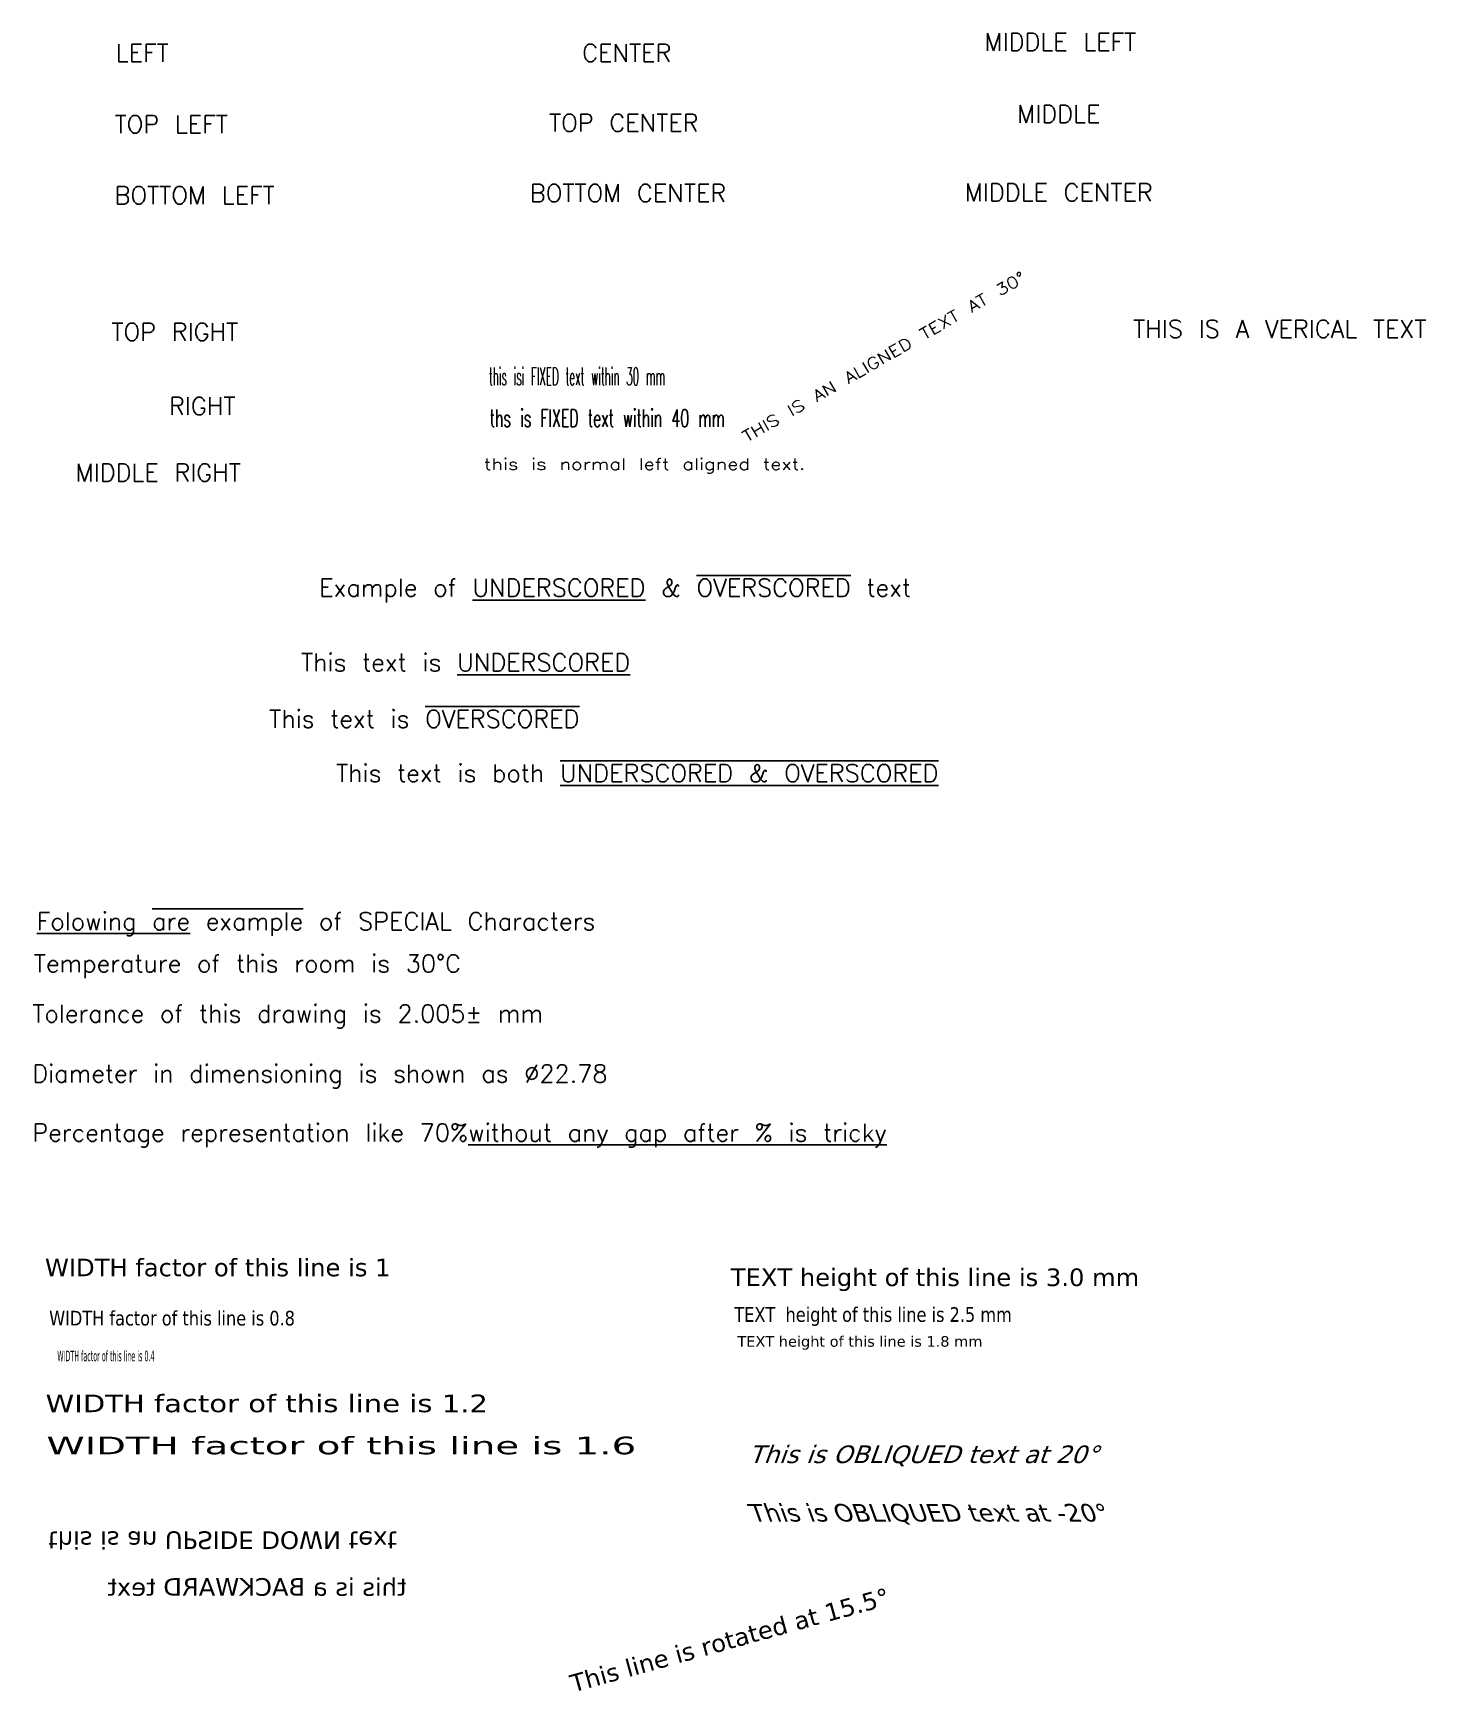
# Model space of a CAD drawing. Header units: millimetres. Extents: x 2 to 239, y 3 to 285.
import ezdxf
from ezdxf.enums import TextEntityAlignment as Align

# ---------------------------------------------------------------- set-up
doc = ezdxf.new("R2010")
doc.units = ezdxf.units.MM
doc.styles.add('-20', font='verdana.ttf', dxfattribs={"height": 3})
doc.styles.add('1.8', font='verdana.ttf', dxfattribs={"width": 0.4, "height": 1.8})
doc.styles.add('2.5', font='verdana.ttf', dxfattribs={"width": 0.8, "height": 2.5})
doc.styles.add('backward', font='verdana.ttf')
doc.styles.add('hfauwiehfuw', font='verdana.ttf', dxfattribs={"height": 1.8})
doc.styles.get("Standard").update_dxf_attribs({"font": 'txt.shx'})
doc.styles.add('style1', font='verdana.ttf')
doc.styles.add('style3', font='verdana.ttf', dxfattribs={"height": 3})
doc.styles.add('VERDANA', font='verdana.ttf')
doc.styles.add('verdana at 20', font='verdana.ttf', dxfattribs={"oblique": 20, "height": 3})
doc.styles.add('vertical', font='txt.shx')

msp = doc.modelspace()

# ---------------------------------------------------------------- texts
msp.add_text('MIDDLE LEFT', height=3).set_placement((163.95, 283.68), align=Align.MIDDLE_LEFT)
for s, p in [('LEFT', (16.19, 280.32)), ('%%UFolowing %%Oare%%U example%%O of SPECIAL Characters', (2.74, 132.59)), ('Temperature of this room is 30%%DC', (2.26, 125.41)), ('Tolerance of this drawing is 2.005%%P mm', (2, 116.89)), ('Diameter in dimensioning is shown as %%C22.78', (2, 106.69)), ('Percentage representation like 70%%%%%Uwithout any gap after %%% is tricky', (2, 96.64))]:
    msp.add_text(s, height=3).set_placement(p)
msp.add_text('CENTER', height=3).set_placement((103.1, 280.32), align=Align.CENTER)
msp.add_text('TOP LEFT', height=3).set_placement((15.99, 271.18), align=Align.TOP_LEFT)
msp.add_text('TOP CENTER', height=3).set_placement((102.6, 271.42), align=Align.TOP_CENTER)
for s, p in [('MIDDLE', (176.58, 271.42)), ('Example of %%UUNDERSCORED%%U & %%OOVERSCORED%%O text', (101.13, 190.34)), ('This text is %%UUNDERSCORED', (75.7, 178.2)), ('This text is %%OOVERSCORED', (68.67, 168.59)), ('This text is both %%U%%OUNDERSCORED & OVERSCORED', (104.89, 159.36))]:
    msp.add_text(s, height=3).set_placement(p, align=Align.MIDDLE)
msp.add_text('BOTTOM CENTER', height=3).set_placement((103.32, 255.56), align=Align.BOTTOM_CENTER)
msp.add_text('MIDDLE CENTER', height=3).set_placement((176.58, 258.08), align=Align.MIDDLE_CENTER)
msp.add_text('BOTTOM LEFT', height=3).set_placement((15.99, 255.2), align=Align.BOTTOM_LEFT)
msp.add_text('THIS IS AN ALIGNED TEXT AT 30%%D', height=1.9527, rotation=30).set_placement((123.5, 215.51), (171.13, 243.01), align=Align.ALIGNED)
msp.add_text('TOP RIGHT', height=3).set_placement((37.03, 235.85), align=Align.TOP_RIGHT)
for s, height, style, p in [('THIS IS A VERICAL TEXT', 3, 'vertical', (189.23, 233.37)), ('WIDTH factor of this line is 1', 3, 'VERDANA', (4.14, 73.7)), ('TEXT height of this line is 3.0 mm', 3, 'VERDANA', (120.79, 72.03)), ('TEXT height of this line is 1.8 mm', 1.8, 'hfauwiehfuw', (121.91, 61.72))]:
    msp.add_text(s, height=height, dxfattribs=dict(style=style)).set_placement(p)
for s, width, p, p2 in [('this isi FIXED text within 30 mm', 0.359281, (79.64, 225.28), (109.64, 225.28)), ('ths is FIXED text within 40 mm', 0.490798, (79.8, 218.18), (119.8, 218.18))]:
    msp.add_text(s, height=3, dxfattribs=dict(width=width)).set_placement(p, p2, align=Align.FIT)
msp.add_text('RIGHT', height=3).set_placement((36.56, 220.24), align=Align.RIGHT)
msp.add_text('MIDDLE RIGHT', height=3).set_placement((37.48, 210.42), align=Align.MIDDLE_RIGHT)
msp.add_text('this is normal left aligned text.', height=1.9181).set_placement((78.8, 210.91), (133.47, 210.91), align=Align.ALIGNED)
for s, height, style, width, p in [('WIDTH factor of this line is 0.8', 2.5, '2.5', 0.8, (4.86, 65.33)), ('TEXT  height of this line is 2.5 mm', 2.5, '2.5', 0.8, (121.4, 65.95)), ('WIDTH factor of this line is 0.4', 1.8, '1.8', 0.4, (6.23, 59.25)), ('WIDTH factor of this line is 1.2', 3, 'VERDANA', 1.2, (4.24, 50.58)), ('WIDTH factor of this line is 1.6', 3, 'VERDANA', 1.6, (4.39, 43.42))]:
    msp.add_text(s, height=height, dxfattribs=dict(style=style, width=width)).set_placement(p)
for s, style, oblique, p in [('This is OBLIQUED text at 20%%D', 'verdana at 20', 20, (123.83, 41.92)), ('This is OBLIQUED text at -20%%D', '-20', 340, (124.59, 31.98))]:
    msp.add_text(s, height=3, dxfattribs=dict(style=style, oblique=oblique)).set_placement(p)
for s, style, text_generation_flag, p in [('this is an UPSIDE DOWN text', 'style1', 4, (4.7, 30.3)), ('this is a BACKWARD text', 'backward', 2, (65.63, 19.35))]:
    msp.add_text(s, height=3, dxfattribs=dict(style=style, text_generation_flag=text_generation_flag)).set_placement(p)
at = {"style": 'style3'}
msp.add_text('This line is rotated at 15.5%%D', height=3, rotation=15.5, dxfattribs=at).set_placement((93.98, 2.89))

doc.saveas('drawing.dxf')
